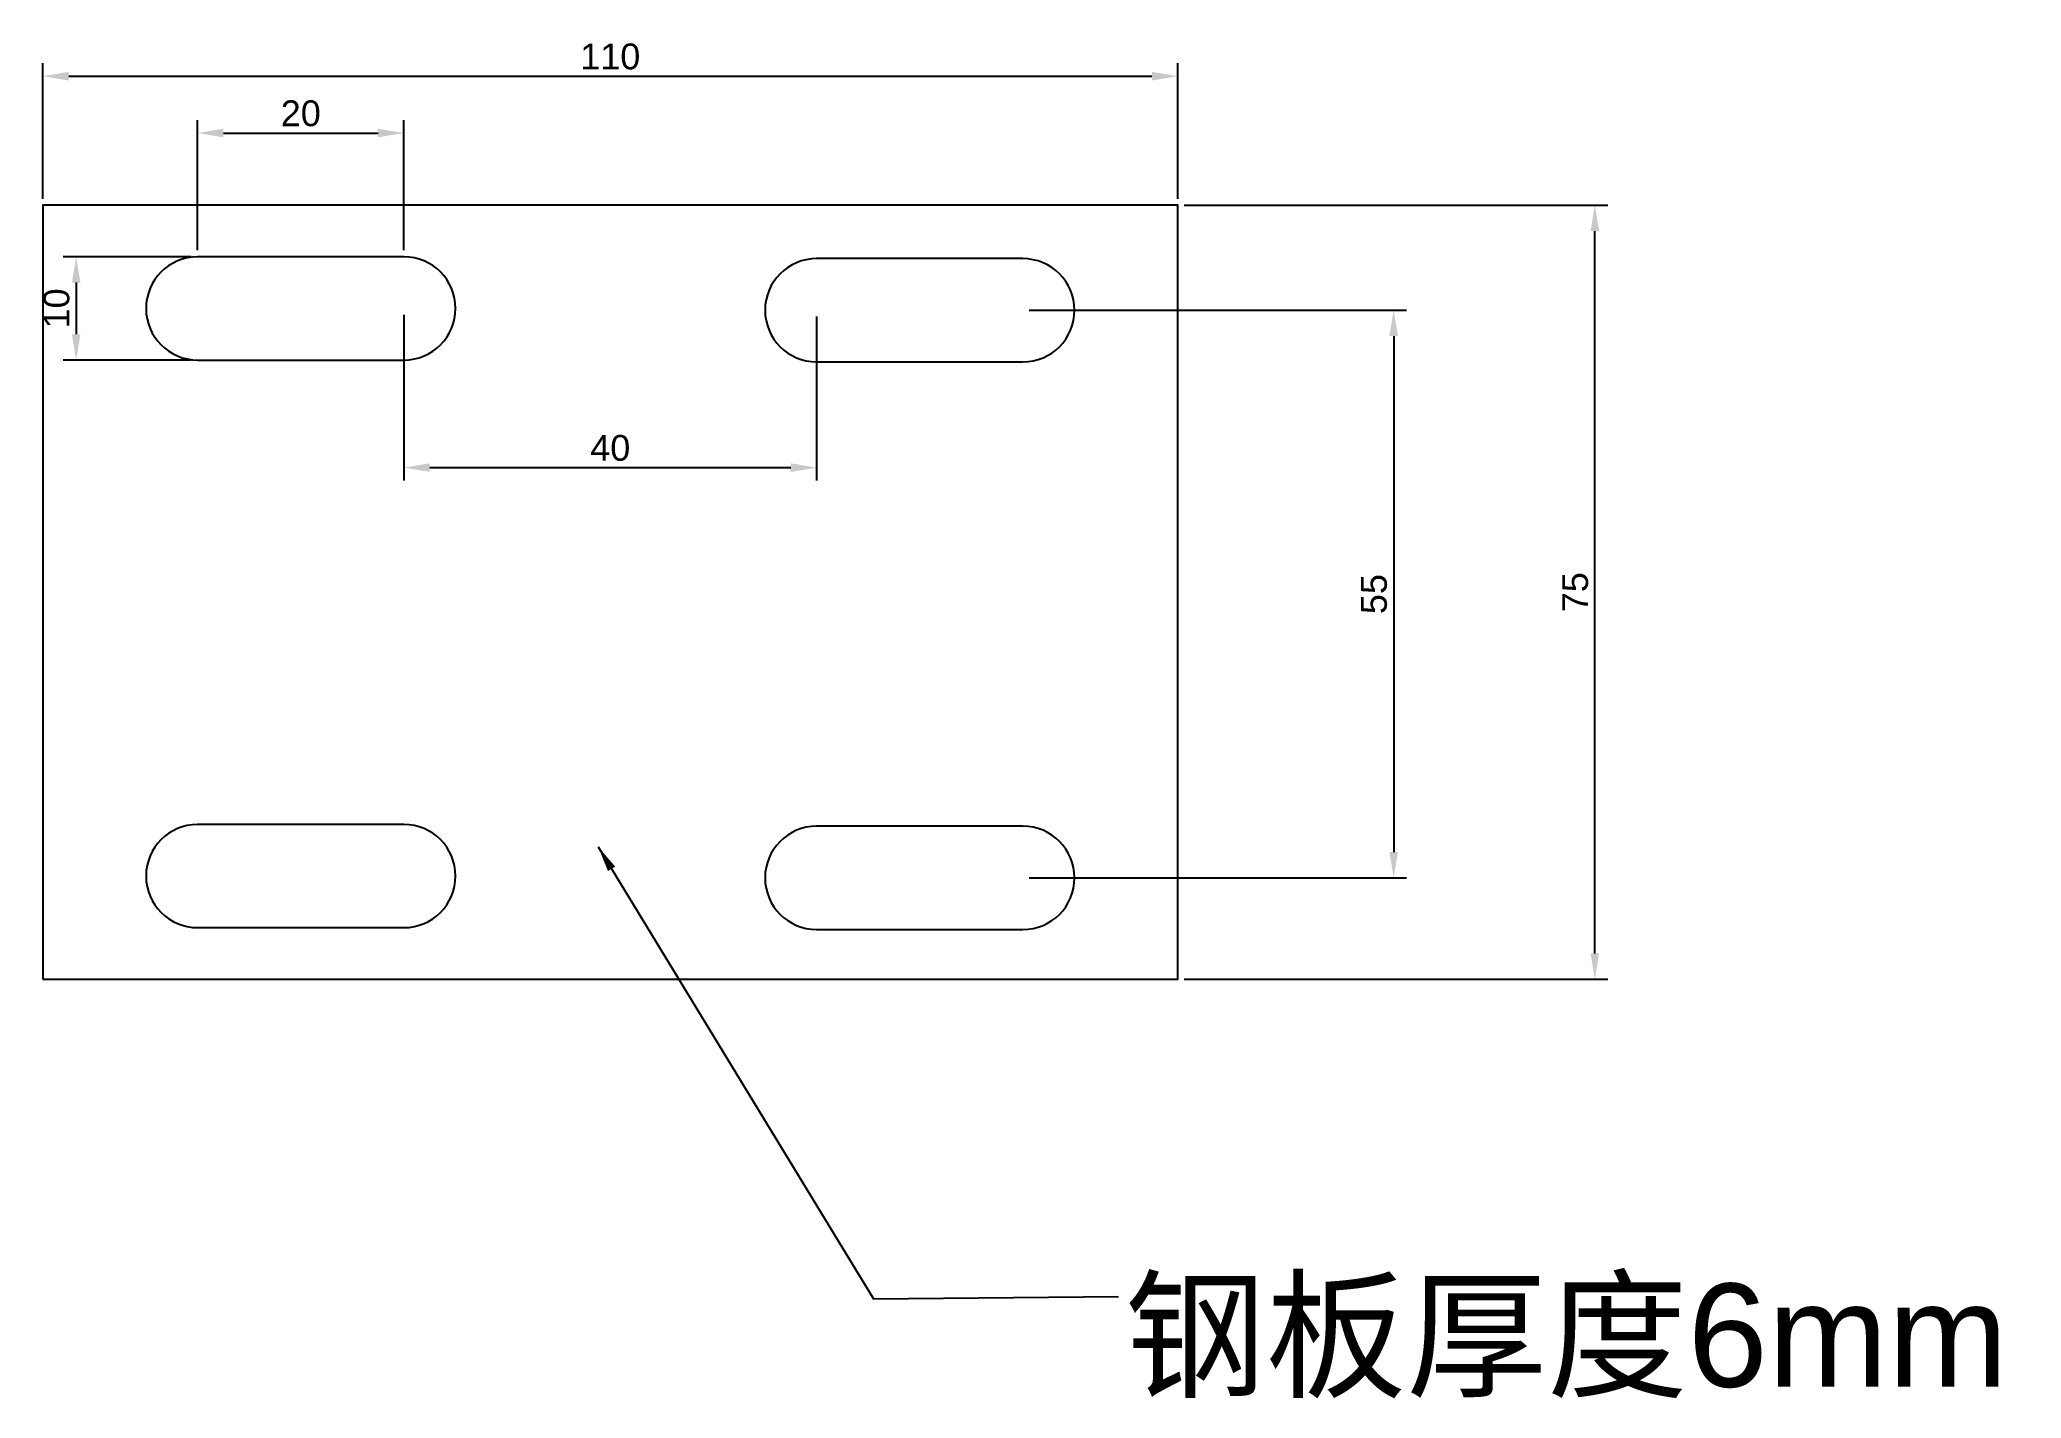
# Model space of a CAD drawing. Header units: millimetres. Extents: x 0 to 192, y -41 to 91.
import ezdxf

# ---------------------------------------------------------------- set-up
doc = ezdxf.new("R2010")
doc.units = ezdxf.units.MM
doc.styles.get("Standard").update_dxf_attribs({"font": 'arial.ttf'})
doc.dimstyles.new('ISO-25', dxfattribs={"dimtxt": 2.5, "dimasz": 2.5, "dimexe": 1.25, "dimexo": 0.625, "dimtad": 1, "dimtxsty": 'Standard', "dimcen": 2.5, "dimadec": 0, "dimazin": 0, "dimtfac": 1, "dimtmove": 0, "dimatfit": 3, "dimfxl": 1, "dimarcsym": 0})

# ---------------------------------------------------------------- blocks, each defined once
blk = doc.blocks.new('*D13')
at = {"color": 0, "lineweight": -2, "transparency": 16777216}
for p, q in [((0, 75.62), (0, 88.75)), ((110, 75.62), (110, 88.75)), ((2.5, 87.5), (107.5, 87.5))]:
    blk.add_line(p, q, dxfattribs=at)
at = {"color": 0, "transparency": 16777216}
for points in [[(2.5, 87.92), (2.5, 87.08), (0, 87.5)], [(107.5, 87.92), (107.5, 87.08), (110, 87.5)]]:
    blk.add_solid(points, dxfattribs=at)
at = {"layer": 'Defpoints', "color": 0, "transparency": 16777216}
for p in [(110, 87.5), (0, 75), (110, 75)]:
    blk.add_point(p, dxfattribs=at)
at = {"color": 0, "transparency": 16777216, "insert": (55, 89.4), "char_height": 2.5, "attachment_point": 5}
blk.add_mtext('110', dxfattribs=at)
blk = doc.blocks.new('*D14')
at = {"color": 0, "lineweight": -2, "transparency": 16777216}
for p, q in [((110.62, 75), (151.69, 75)), ((150.44, 2.5), (150.44, 72.5)), ((110.62, 0), (151.69, 0))]:
    blk.add_line(p, q, dxfattribs=at)
at = {"color": 0, "transparency": 16777216}
for points in [[(150.02, 72.5), (150.85, 72.5), (150.44, 75)], [(150.02, 2.5), (150.85, 2.5), (150.44, 0)]]:
    blk.add_solid(points, dxfattribs=at)
at = {"layer": 'Defpoints', "color": 0, "transparency": 16777216}
for p in [(110, 75), (150.44, 75), (110, 0)]:
    blk.add_point(p, dxfattribs=at)
at = {"color": 0, "transparency": 16777216, "insert": (148.54, 37.5), "char_height": 2.5, "attachment_point": 5, "rotation": 90}
blk.add_mtext('75', dxfattribs=at)
blk = doc.blocks.new('*D16')
at = {"color": 0, "lineweight": -2, "transparency": 16777216}
for p, q in [((15, 70.63), (15, 83.24)), ((35, 70.63), (35, 83.24)), ((17.5, 81.99), (32.5, 81.99))]:
    blk.add_line(p, q, dxfattribs=at)
at = {"color": 0, "transparency": 16777216}
for points in [[(17.5, 82.41), (17.5, 81.58), (15, 81.99)], [(32.5, 82.41), (32.5, 81.58), (35, 81.99)]]:
    blk.add_solid(points, dxfattribs=at)
at = {"layer": 'Defpoints', "color": 0, "transparency": 16777216}
for p in [(35, 81.99), (15, 70), (35, 70)]:
    blk.add_point(p, dxfattribs=at)
at = {"color": 0, "transparency": 16777216, "insert": (25, 83.89), "char_height": 2.5, "attachment_point": 5}
blk.add_mtext('20', dxfattribs=at)
blk = doc.blocks.new('*D17')
at = {"color": 0, "lineweight": -2, "transparency": 16777216}
for p, q in [((35, 64.38), (35, 48.32)), ((75, 64.2), (75, 48.32)), ((37.5, 49.57), (72.5, 49.57))]:
    blk.add_line(p, q, dxfattribs=at)
at = {"color": 0, "transparency": 16777216}
for points in [[(37.5, 49.99), (37.5, 49.16), (35, 49.57)], [(72.5, 49.99), (72.5, 49.16), (75, 49.57)]]:
    blk.add_solid(points, dxfattribs=at)
at = {"layer": 'Defpoints', "color": 0, "transparency": 16777216}
for p in [(35, 65), (75, 64.82), (75, 49.57)]:
    blk.add_point(p, dxfattribs=at)
at = {"color": 0, "transparency": 16777216, "insert": (55, 51.47), "char_height": 2.5, "attachment_point": 5}
blk.add_mtext('40', dxfattribs=at)
blk = doc.blocks.new('*D18')
at = {"color": 0, "lineweight": -2, "transparency": 16777216}
for p, q in [((14.38, 70), (1.98, 70)), ((3.23, 67.5), (3.23, 62.5)), ((14.38, 60), (1.98, 60))]:
    blk.add_line(p, q, dxfattribs=at)
at = {"color": 0, "transparency": 16777216}
for points in [[(2.81, 67.5), (3.64, 67.5), (3.23, 70)], [(2.81, 62.5), (3.64, 62.5), (3.23, 60)]]:
    blk.add_solid(points, dxfattribs=at)
at = {"layer": 'Defpoints', "color": 0, "transparency": 16777216}
for p in [(15, 70), (3.23, 60), (15, 60)]:
    blk.add_point(p, dxfattribs=at)
at = {"color": 0, "transparency": 16777216, "insert": (1.33, 65), "char_height": 2.5, "attachment_point": 5, "rotation": 90}
blk.add_mtext('10', dxfattribs=at)
blk = doc.blocks.new('*D19')
at = {"color": 0, "lineweight": -2, "transparency": 16777216}
for p, q in [((95.62, 64.82), (132.19, 64.82)), ((130.94, 62.32), (130.94, 12.32)), ((95.62, 9.82), (132.19, 9.82))]:
    blk.add_line(p, q, dxfattribs=at)
at = {"color": 0, "transparency": 16777216}
for points in [[(130.52, 62.32), (131.35, 62.32), (130.94, 64.82)], [(130.52, 12.32), (131.35, 12.32), (130.94, 9.82)]]:
    blk.add_solid(points, dxfattribs=at)
at = {"layer": 'Defpoints', "color": 0, "transparency": 16777216}
for p in [(95, 64.82), (95, 9.82), (130.94, 9.82)]:
    blk.add_point(p, dxfattribs=at)
at = {"color": 0, "transparency": 16777216, "insert": (129.04, 37.32), "char_height": 2.5, "attachment_point": 5, "rotation": 90}
blk.add_mtext('55', dxfattribs=at)

msp = doc.modelspace()

# ---------------------------------------------------------------- linework, layer by layer
at = {"color": 0}
msp.add_lwpolyline([(0, 0), (110, 0), (110, 75), (0, 75)], close=True, dxfattribs=at)
for points in [[(35, 70), (15, 70)], [(95, 69.824), (75, 69.824)], [(15, 60), (35, 60)], [(75, 59.824), (95, 59.824)], [(35, 15), (15, 15)], [(95, 14.824), (75, 14.824)], [(15, 5), (35, 5)], [(75, 4.824), (95, 4.824)]]:
    msp.add_lwpolyline(points, dxfattribs=at)
for centre, start, end in [((15, 65), 90, 270), ((35, 65), 270, 90), ((75, 64.824), 90, 270), ((95, 64.824), 270, 90), ((15, 10), 90, 270), ((35, 10), 270, 90), ((75, 9.824), 90, 270), ((95, 9.824), 270, 90)]:
    msp.add_arc(centre, 5, start, end, dxfattribs=at)

# ---------------------------------------------------------------- texts
at = {"color": 3, "insert": (104.878, -29.49), "char_height": 10, "width": 89.462, "attachment_point": 1}
msp.add_mtext('{\\fSimSun|b0|i0|c134|p2;钢板厚度}6mm', dxfattribs=at)

# ---------------------------------------------------------------- dimensions: what is measured, and where the dimension line sits
at = {"color": 3}
for base, p1, p2, picture, middle in [((110, 87.499), (0, 75), (110, 75), '*D13', (55, 89.4)), ((35, 81.993), (15, 70), (35, 70), '*D16', (25, 83.895)), ((75, 49.573), (35, 65), (75, 64.824), '*D17', (55, 51.474))]:
    dim = msp.add_linear_dim(base=base, p1=p1, p2=p2, dimstyle='ISO-25', dxfattribs=at)
    dim.commit()
    dim.dimension.update_dxf_attribs({"geometry": picture, "text_midpoint": middle})
for base, p1, p2, picture, middle in [((150.437, 75), (110, 0), (110, 75), '*D14', (148.541, 37.5)), ((3.227, 60), (15, 70), (15, 60), '*D18', (1.326, 65)), ((130.936, 9.824), (95, 64.824), (95, 9.824), '*D19', (129.04, 37.324))]:
    dim = msp.add_linear_dim(base=base, p1=p1, p2=p2, angle=90, dimstyle='ISO-25', dxfattribs=at)
    dim.commit()
    dim.dimension.update_dxf_attribs({"geometry": picture, "text_midpoint": middle})

# ---------------------------------------------------------------- leaders
at = {"color": 3, "annotation_type": 0, "has_hookline": 1, "hookline_direction": 0, "text_width": 86.903}
msp.add_leader([(53.824, 12.834), (80.507, -30.958), (104.253, -30.74)], dimstyle='ISO-25', override={"dimgap": 0.625, "dimtad": 0}, dxfattribs=at)

doc.saveas('drawing.dxf')
